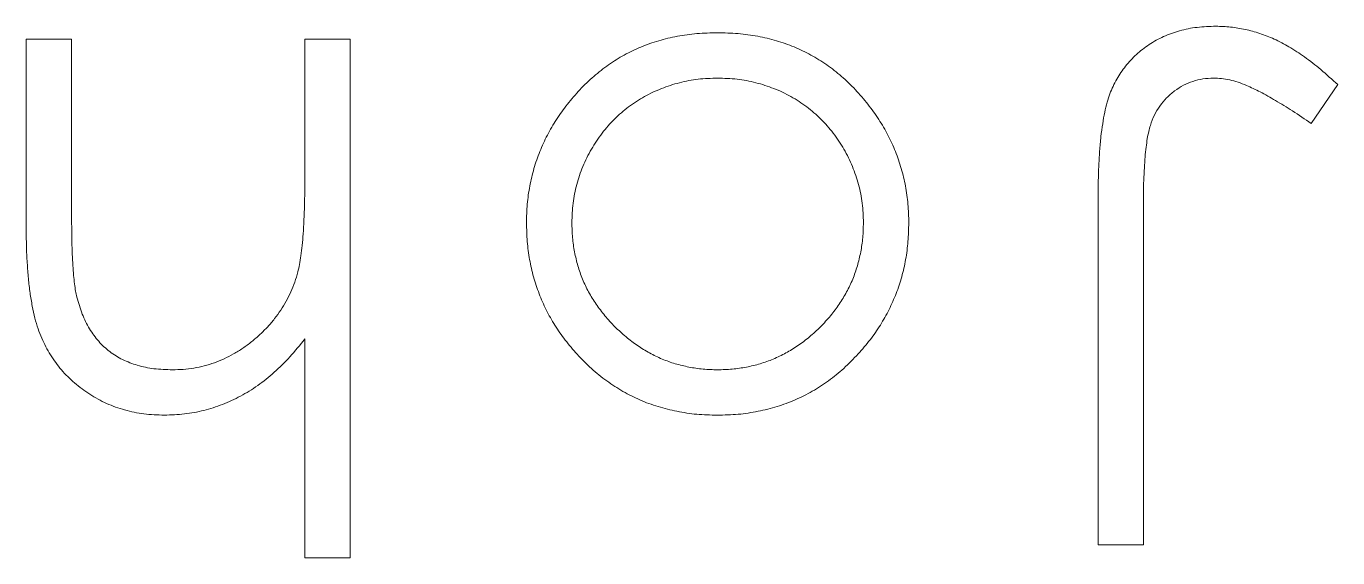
# Model space of a CAD drawing. Header units: millimetres. Extents: x 0 to 276, y 0 to 293.
# Drawn here: x 119.55 to 128.63, y 182.4 to 186.07 of the extents above; entities that cross this region are included whole.
import ezdxf

# ---------------------------------------------------------------- set-up
doc = ezdxf.new("R2010")
doc.units = ezdxf.units.MM

msp = doc.modelspace()

# ---------------------------------------------------------------- linework, layer by layer
at = {"color": 18, "linetype": 'Continuous', "lineweight": 15, "true_color": 0x000000}
for p, q in [((119.5496, 185.9849), (119.8637, 185.9849)), ((119.5496, 184.6787), (119.5496, 185.9849)), ((119.5496, 185.9849), (119.8637, 185.9849)), ((119.5496, 184.6787), (119.5496, 185.9849)), ((119.5496, 185.9849), (119.8637, 185.9849)), ((119.5496, 184.6787), (119.5496, 185.9849)), ((119.5496, 185.9849), (119.8637, 185.9849)), ((119.5496, 184.6787), (119.5496, 185.9849)), ((119.8637, 185.9849), (119.8637, 184.7818)), ((119.8637, 185.9849), (119.8637, 184.7818)), ((119.8637, 185.9849), (119.8637, 184.7818)), ((119.8637, 185.9849), (119.8637, 184.7818)), ((121.4791, 185.0601), (121.4791, 185.9849)), ((121.4791, 185.9849), (121.7932, 185.9849)), ((121.4791, 185.0601), (121.4791, 185.9849)), ((121.4791, 185.9849), (121.7932, 185.9849)), ((121.4791, 185.0601), (121.4791, 185.9849)), ((121.4791, 185.9849), (121.7932, 185.9849)), ((121.4791, 185.0601), (121.4791, 185.9849)), ((121.4791, 185.9849), (121.7932, 185.9849)), ((121.7932, 185.9849), (121.7932, 182.3952)), ((121.7932, 185.9849), (121.7932, 182.3952)), ((121.7932, 185.9849), (121.7932, 182.3952)), ((121.7932, 185.9849), (121.7932, 182.3952)), ((128.6317, 185.6708), (128.4466, 185.4016)), ((128.6317, 185.6708), (128.4466, 185.4016)), ((128.6317, 185.6708), (128.4466, 185.4016)), ((128.6317, 185.6708), (128.4466, 185.4016)), ((126.9714, 182.4849), (126.9714, 184.8484)), ((126.9714, 182.4849), (126.9714, 184.8484)), ((126.9714, 182.4849), (126.9714, 184.8484)), ((126.9714, 182.4849), (126.9714, 184.8484)), ((127.2855, 184.8134), (127.2855, 182.4849)), ((127.2855, 184.8134), (127.2855, 182.4849)), ((127.2855, 184.8134), (127.2855, 182.4849)), ((127.2855, 184.8134), (127.2855, 182.4849)), ((121.4791, 182.3952), (121.4791, 183.9103)), ((121.4791, 182.3952), (121.4791, 183.9103)), ((121.4791, 182.3952), (121.4791, 183.9103)), ((121.4791, 182.3952), (121.4791, 183.9103)), ((127.2855, 182.4849), (126.9714, 182.4849)), ((127.2855, 182.4849), (126.9714, 182.4849)), ((127.2855, 182.4849), (126.9714, 182.4849)), ((127.2855, 182.4849), (126.9714, 182.4849)), ((121.7932, 182.3952), (121.4791, 182.3952)), ((121.7932, 182.3952), (121.4791, 182.3952)), ((121.7932, 182.3952), (121.4791, 182.3952)), ((121.7932, 182.3952), (121.4791, 182.3952))]:
    msp.add_line(p, q, dxfattribs=at)
for points, knots in [([(123.0137, 184.7131), (123.0147, 184.7564), (123.0166, 184.842), (123.035, 184.968), (123.0635, 185.0902), (123.1043, 185.208), (123.1567, 185.3219), (123.2206, 185.4313), (123.2965, 185.5365), (123.3825, 185.6365), (123.4775, 185.7286), (123.5806, 185.809), (123.6898, 185.8778), (123.8064, 185.9332), (123.9295, 185.9769), (124.0592, 186.0076), (124.1955, 186.0262), (124.2885, 186.0286), (124.336, 186.0298)], [0, 0, 0, 0, 0.062416, 0.123337, 0.183265, 0.243172, 0.302898, 0.363774, 0.425605, 0.489659, 0.553785, 0.616222, 0.677854, 0.739517, 0.802097, 0.865866, 0.931508, 1, 1, 1, 1]), ([(123.0137, 184.7131), (123.0147, 184.7564), (123.0166, 184.842), (123.035, 184.968), (123.0635, 185.0902), (123.1043, 185.208), (123.1567, 185.3219), (123.2206, 185.4313), (123.2965, 185.5365), (123.3825, 185.6365), (123.4775, 185.7286), (123.5806, 185.809), (123.6898, 185.8778), (123.8064, 185.9332), (123.9295, 185.9769), (124.0592, 186.0076), (124.1955, 186.0262), (124.2885, 186.0286), (124.336, 186.0298)], [0, 0, 0, 0, 0.062416, 0.123337, 0.183265, 0.243172, 0.302898, 0.363774, 0.425605, 0.489659, 0.553785, 0.616222, 0.677854, 0.739517, 0.802097, 0.865866, 0.931508, 1, 1, 1, 1]), ([(123.0137, 184.7131), (123.0147, 184.7564), (123.0166, 184.842), (123.035, 184.968), (123.0635, 185.0902), (123.1043, 185.208), (123.1567, 185.3219), (123.2206, 185.4313), (123.2965, 185.5365), (123.3825, 185.6365), (123.4775, 185.7286), (123.5806, 185.809), (123.6898, 185.8778), (123.8064, 185.9332), (123.9295, 185.9769), (124.0592, 186.0076), (124.1955, 186.0262), (124.2885, 186.0286), (124.336, 186.0298)], [0, 0, 0, 0, 0.062416, 0.123337, 0.183265, 0.243172, 0.302898, 0.363774, 0.425605, 0.489659, 0.553785, 0.616222, 0.677854, 0.739517, 0.802097, 0.865866, 0.931508, 1, 1, 1, 1]), ([(123.0137, 184.7131), (123.0147, 184.7564), (123.0166, 184.842), (123.035, 184.968), (123.0635, 185.0902), (123.1043, 185.208), (123.1567, 185.3219), (123.2206, 185.4313), (123.2965, 185.5365), (123.3825, 185.6365), (123.4775, 185.7286), (123.5806, 185.809), (123.6898, 185.8778), (123.8064, 185.9332), (123.9295, 185.9769), (124.0592, 186.0076), (124.1955, 186.0262), (124.2885, 186.0286), (124.336, 186.0298)], [0, 0, 0, 0, 0.062416, 0.123337, 0.183265, 0.243172, 0.302898, 0.363774, 0.425605, 0.489659, 0.553785, 0.616222, 0.677854, 0.739517, 0.802097, 0.865866, 0.931508, 1, 1, 1, 1]), ([(124.336, 186.0298), (124.3838, 186.0286), (124.4772, 186.0262), (124.614, 186.0077), (124.744, 185.977), (124.8672, 185.9331), (124.9843, 185.8778), (125.0941, 185.8092), (125.1973, 185.7286), (125.2924, 185.6365), (125.3784, 185.5365), (125.4543, 185.4313), (125.5182, 185.3219), (125.5705, 185.208), (125.6113, 185.0902), (125.6399, 184.968), (125.6582, 184.842), (125.6602, 184.7564), (125.6611, 184.7131)], [0, 0, 0, 0, 0.068742, 0.134635, 0.198324, 0.260825, 0.322714, 0.384555, 0.446913, 0.510958, 0.574931, 0.636685, 0.697483, 0.757134, 0.816966, 0.876818, 0.937663, 1, 1, 1, 1]), ([(124.336, 186.0298), (124.3838, 186.0286), (124.4772, 186.0262), (124.614, 186.0077), (124.744, 185.977), (124.8672, 185.9331), (124.9843, 185.8778), (125.0941, 185.8092), (125.1973, 185.7286), (125.2924, 185.6365), (125.3784, 185.5365), (125.4543, 185.4313), (125.5182, 185.3219), (125.5705, 185.208), (125.6113, 185.0902), (125.6399, 184.968), (125.6582, 184.842), (125.6602, 184.7564), (125.6611, 184.7131)], [0, 0, 0, 0, 0.068742, 0.134635, 0.198324, 0.260825, 0.322714, 0.384555, 0.446913, 0.510958, 0.574931, 0.636685, 0.697483, 0.757134, 0.816966, 0.876818, 0.937663, 1, 1, 1, 1]), ([(124.336, 186.0298), (124.3838, 186.0286), (124.4772, 186.0262), (124.614, 186.0077), (124.744, 185.977), (124.8672, 185.9331), (124.9843, 185.8778), (125.0941, 185.8092), (125.1973, 185.7286), (125.2924, 185.6365), (125.3784, 185.5365), (125.4543, 185.4313), (125.5182, 185.3219), (125.5705, 185.208), (125.6113, 185.0902), (125.6399, 184.968), (125.6582, 184.842), (125.6602, 184.7564), (125.6611, 184.7131)], [0, 0, 0, 0, 0.068742, 0.134635, 0.198324, 0.260825, 0.322714, 0.384555, 0.446913, 0.510958, 0.574931, 0.636685, 0.697483, 0.757134, 0.816966, 0.876818, 0.937663, 1, 1, 1, 1]), ([(124.336, 186.0298), (124.3838, 186.0286), (124.4772, 186.0262), (124.614, 186.0077), (124.744, 185.977), (124.8672, 185.9331), (124.9843, 185.8778), (125.0941, 185.8092), (125.1973, 185.7286), (125.2924, 185.6365), (125.3784, 185.5365), (125.4543, 185.4313), (125.5182, 185.3219), (125.5705, 185.208), (125.6113, 185.0902), (125.6399, 184.968), (125.6582, 184.842), (125.6602, 184.7564), (125.6611, 184.7131)], [0, 0, 0, 0, 0.068742, 0.134635, 0.198324, 0.260825, 0.322714, 0.384555, 0.446913, 0.510958, 0.574931, 0.636685, 0.697483, 0.757134, 0.816966, 0.876818, 0.937663, 1, 1, 1, 1]), ([(126.9714, 184.8484), (126.9717, 184.8921), (126.9723, 184.976), (126.9756, 185.0969), (126.9818, 185.2073), (126.9907, 185.3074), (127.0026, 185.3969), (127.0163, 185.4766), (127.0328, 185.5458), (127.0576, 185.6234), (127.0984, 185.7085), (127.1598, 185.8005), (127.236, 185.8809), (127.3243, 185.9508), (127.4255, 186.0064), (127.5374, 186.0464), (127.6593, 186.0708), (127.7439, 186.0733), (127.7875, 186.0747)], [0, 0, 0, 0, 0.0773607, 0.148542, 0.2140077, 0.2729945, 0.3264092, 0.3738804, 0.4160199, 0.4521255, 0.5180017, 0.5823669, 0.6470438, 0.7133304, 0.780912, 0.850395, 0.922923, 1, 1, 1, 1]), ([(126.9714, 184.8484), (126.9717, 184.8921), (126.9723, 184.976), (126.9756, 185.0969), (126.9818, 185.2073), (126.9907, 185.3074), (127.0026, 185.3969), (127.0163, 185.4766), (127.0328, 185.5458), (127.0576, 185.6234), (127.0984, 185.7085), (127.1598, 185.8005), (127.236, 185.8809), (127.3243, 185.9508), (127.4255, 186.0064), (127.5374, 186.0464), (127.6593, 186.0708), (127.7439, 186.0733), (127.7875, 186.0747)], [0, 0, 0, 0, 0.0773607, 0.148542, 0.2140077, 0.2729945, 0.3264092, 0.3738804, 0.4160199, 0.4521255, 0.5180017, 0.5823669, 0.6470438, 0.7133304, 0.780912, 0.850395, 0.922923, 1, 1, 1, 1]), ([(126.9714, 184.8484), (126.9717, 184.8921), (126.9723, 184.976), (126.9756, 185.0969), (126.9818, 185.2073), (126.9907, 185.3074), (127.0026, 185.3969), (127.0163, 185.4766), (127.0328, 185.5458), (127.0576, 185.6234), (127.0984, 185.7085), (127.1598, 185.8005), (127.236, 185.8809), (127.3243, 185.9508), (127.4255, 186.0064), (127.5374, 186.0464), (127.6593, 186.0708), (127.7439, 186.0733), (127.7875, 186.0747)], [0, 0, 0, 0, 0.0773607, 0.148542, 0.2140077, 0.2729945, 0.3264092, 0.3738804, 0.4160199, 0.4521255, 0.5180017, 0.5823669, 0.6470438, 0.7133304, 0.780912, 0.850395, 0.922923, 1, 1, 1, 1]), ([(126.9714, 184.8484), (126.9717, 184.8921), (126.9723, 184.976), (126.9756, 185.0969), (126.9818, 185.2073), (126.9907, 185.3074), (127.0026, 185.3969), (127.0163, 185.4766), (127.0328, 185.5458), (127.0576, 185.6234), (127.0984, 185.7085), (127.1598, 185.8005), (127.236, 185.8809), (127.3243, 185.9508), (127.4255, 186.0064), (127.5374, 186.0464), (127.6593, 186.0708), (127.7439, 186.0733), (127.7875, 186.0747)], [0, 0, 0, 0, 0.0773607, 0.148542, 0.2140077, 0.2729945, 0.3264092, 0.3738804, 0.4160199, 0.4521255, 0.5180017, 0.5823669, 0.6470438, 0.7133304, 0.780912, 0.850395, 0.922923, 1, 1, 1, 1]), ([(127.7875, 186.0747), (127.8215, 186.0736), (127.8898, 186.0714), (127.9915, 186.0537), (128.0929, 186.0264), (128.1945, 185.9864), (128.2984, 185.932), (128.406, 185.8608), (128.5186, 185.773), (128.5928, 185.7059), (128.6317, 185.6708)], [0, 0, 0, 0, 0.1060709, 0.2134217, 0.3216855, 0.4338579, 0.5540813, 0.687587, 0.8364659, 1, 1, 1, 1]), ([(127.7875, 186.0747), (127.8215, 186.0736), (127.8898, 186.0714), (127.9915, 186.0537), (128.0929, 186.0264), (128.1945, 185.9864), (128.2984, 185.932), (128.406, 185.8608), (128.5186, 185.773), (128.5928, 185.7059), (128.6317, 185.6708)], [0, 0, 0, 0, 0.1060709, 0.2134217, 0.3216855, 0.4338579, 0.5540813, 0.687587, 0.8364659, 1, 1, 1, 1]), ([(127.7875, 186.0747), (127.8215, 186.0736), (127.8898, 186.0714), (127.9915, 186.0537), (128.0929, 186.0264), (128.1945, 185.9864), (128.2984, 185.932), (128.406, 185.8608), (128.5186, 185.773), (128.5928, 185.7059), (128.6317, 185.6708)], [0, 0, 0, 0, 0.1060709, 0.2134217, 0.3216855, 0.4338579, 0.5540813, 0.687587, 0.8364659, 1, 1, 1, 1]), ([(127.7875, 186.0747), (127.8215, 186.0736), (127.8898, 186.0714), (127.9915, 186.0537), (128.0929, 186.0264), (128.1945, 185.9864), (128.2984, 185.932), (128.406, 185.8608), (128.5186, 185.773), (128.5928, 185.7059), (128.6317, 185.6708)], [0, 0, 0, 0, 0.1060709, 0.2134217, 0.3216855, 0.4338579, 0.5540813, 0.687587, 0.8364659, 1, 1, 1, 1]), ([(124.3374, 185.7157), (124.2922, 185.7144), (124.2029, 185.7118), (124.0725, 185.6861), (123.9475, 185.646), (123.8293, 185.5901), (123.7198, 185.519), (123.6204, 185.4346), (123.5347, 185.3352), (123.4613, 185.2246), (123.4018, 185.1053), (123.3586, 184.9796), (123.3326, 184.8488), (123.3294, 184.7599), (123.3278, 184.7152)], [0, 0, 0, 0, 0.085606, 0.168983, 0.250908, 0.333708, 0.416005, 0.49766, 0.579893, 0.663902, 0.748466, 0.831791, 0.915252, 1, 1, 1, 1]), ([(124.3374, 185.7157), (124.2922, 185.7144), (124.2029, 185.7118), (124.0725, 185.6861), (123.9475, 185.646), (123.8293, 185.5901), (123.7198, 185.519), (123.6204, 185.4346), (123.5347, 185.3352), (123.4613, 185.2246), (123.4018, 185.1053), (123.3586, 184.9796), (123.3326, 184.8488), (123.3294, 184.7599), (123.3278, 184.7152)], [0, 0, 0, 0, 0.085606, 0.168983, 0.250908, 0.333708, 0.416005, 0.49766, 0.579893, 0.663902, 0.748466, 0.831791, 0.915252, 1, 1, 1, 1]), ([(124.3374, 185.7157), (124.2922, 185.7144), (124.2029, 185.7118), (124.0725, 185.6861), (123.9475, 185.646), (123.8293, 185.5901), (123.7198, 185.519), (123.6204, 185.4346), (123.5347, 185.3352), (123.4613, 185.2246), (123.4018, 185.1053), (123.3586, 184.9796), (123.3326, 184.8488), (123.3294, 184.7599), (123.3278, 184.7152)], [0, 0, 0, 0, 0.085606, 0.168983, 0.250908, 0.333708, 0.416005, 0.49766, 0.579893, 0.663902, 0.748466, 0.831791, 0.915252, 1, 1, 1, 1]), ([(124.3374, 185.7157), (124.2922, 185.7144), (124.2029, 185.7118), (124.0725, 185.6861), (123.9475, 185.646), (123.8293, 185.5901), (123.7198, 185.519), (123.6204, 185.4346), (123.5347, 185.3352), (123.4613, 185.2246), (123.4018, 185.1053), (123.3586, 184.9796), (123.3326, 184.8488), (123.3294, 184.7599), (123.3278, 184.7152)], [0, 0, 0, 0, 0.085606, 0.168983, 0.250908, 0.333708, 0.416005, 0.49766, 0.579893, 0.663902, 0.748466, 0.831791, 0.915252, 1, 1, 1, 1]), ([(125.347, 184.7152), (125.3454, 184.7599), (125.3422, 184.8488), (125.3163, 184.9796), (125.2729, 185.1052), (125.2143, 185.2248), (125.1409, 185.3355), (125.0544, 185.4341), (124.9558, 185.5193), (124.8462, 185.59), (124.7278, 185.6462), (124.6026, 185.6859), (124.4719, 185.7118), (124.3827, 185.7144), (124.3374, 185.7157)], [0, 0, 0, 0, 0.084733, 0.168179, 0.251488, 0.335841, 0.419834, 0.502345, 0.583649, 0.665931, 0.748717, 0.831047, 0.91441, 1, 1, 1, 1]), ([(125.347, 184.7152), (125.3454, 184.7599), (125.3422, 184.8488), (125.3163, 184.9796), (125.2729, 185.1052), (125.2143, 185.2248), (125.1409, 185.3355), (125.0544, 185.4341), (124.9558, 185.5193), (124.8462, 185.59), (124.7278, 185.6462), (124.6026, 185.6859), (124.4719, 185.7118), (124.3827, 185.7144), (124.3374, 185.7157)], [0, 0, 0, 0, 0.084733, 0.168179, 0.251488, 0.335841, 0.419834, 0.502345, 0.583649, 0.665931, 0.748717, 0.831047, 0.91441, 1, 1, 1, 1]), ([(125.347, 184.7152), (125.3454, 184.7599), (125.3422, 184.8488), (125.3163, 184.9796), (125.2729, 185.1052), (125.2143, 185.2248), (125.1409, 185.3355), (125.0544, 185.4341), (124.9558, 185.5193), (124.8462, 185.59), (124.7278, 185.6462), (124.6026, 185.6859), (124.4719, 185.7118), (124.3827, 185.7144), (124.3374, 185.7157)], [0, 0, 0, 0, 0.084733, 0.168179, 0.251488, 0.335841, 0.419834, 0.502345, 0.583649, 0.665931, 0.748717, 0.831047, 0.91441, 1, 1, 1, 1]), ([(125.347, 184.7152), (125.3454, 184.7599), (125.3422, 184.8488), (125.3163, 184.9796), (125.2729, 185.1052), (125.2143, 185.2248), (125.1409, 185.3355), (125.0544, 185.4341), (124.9558, 185.5193), (124.8462, 185.59), (124.7278, 185.6462), (124.6026, 185.6859), (124.4719, 185.7118), (124.3827, 185.7144), (124.3374, 185.7157)], [0, 0, 0, 0, 0.084733, 0.168179, 0.251488, 0.335841, 0.419834, 0.502345, 0.583649, 0.665931, 0.748717, 0.831047, 0.91441, 1, 1, 1, 1]), ([(127.77, 185.7157), (127.7458, 185.7147), (127.698, 185.7127), (127.6285, 185.6948), (127.5621, 185.6676), (127.501, 185.6277), (127.4447, 185.5802), (127.3983, 185.5229), (127.3596, 185.4593), (127.3363, 185.3991), (127.3214, 185.3443), (127.312, 185.2938), (127.3038, 185.2349), (127.2966, 185.1673), (127.2924, 185.091), (127.2876, 185.0062), (127.2859, 184.9127), (127.2857, 184.8475), (127.2855, 184.8134)], [0, 0, 0, 0, 0.062326, 0.123196, 0.184036, 0.246964, 0.310699, 0.373268, 0.436588, 0.502125, 0.539005, 0.583255, 0.634447, 0.692676, 0.75857, 0.831659, 0.911917, 1, 1, 1, 1]), ([(127.77, 185.7157), (127.7458, 185.7147), (127.698, 185.7127), (127.6285, 185.6948), (127.5621, 185.6676), (127.501, 185.6277), (127.4447, 185.5802), (127.3983, 185.5229), (127.3596, 185.4593), (127.3363, 185.3991), (127.3214, 185.3443), (127.312, 185.2938), (127.3038, 185.2349), (127.2966, 185.1673), (127.2924, 185.091), (127.2876, 185.0062), (127.2859, 184.9127), (127.2857, 184.8475), (127.2855, 184.8134)], [0, 0, 0, 0, 0.062326, 0.123196, 0.184036, 0.246964, 0.310699, 0.373268, 0.436588, 0.502125, 0.539005, 0.583255, 0.634447, 0.692676, 0.75857, 0.831659, 0.911917, 1, 1, 1, 1]), ([(127.77, 185.7157), (127.7458, 185.7147), (127.698, 185.7127), (127.6285, 185.6948), (127.5621, 185.6676), (127.501, 185.6277), (127.4447, 185.5802), (127.3983, 185.5229), (127.3596, 185.4593), (127.3363, 185.3991), (127.3214, 185.3443), (127.312, 185.2938), (127.3038, 185.2349), (127.2966, 185.1673), (127.2924, 185.091), (127.2876, 185.0062), (127.2859, 184.9127), (127.2857, 184.8475), (127.2855, 184.8134)], [0, 0, 0, 0, 0.062326, 0.123196, 0.184036, 0.246964, 0.310699, 0.373268, 0.436588, 0.502125, 0.539005, 0.583255, 0.634447, 0.692676, 0.75857, 0.831659, 0.911917, 1, 1, 1, 1]), ([(127.77, 185.7157), (127.7458, 185.7147), (127.698, 185.7127), (127.6285, 185.6948), (127.5621, 185.6676), (127.501, 185.6277), (127.4447, 185.5802), (127.3983, 185.5229), (127.3596, 185.4593), (127.3363, 185.3991), (127.3214, 185.3443), (127.312, 185.2938), (127.3038, 185.2349), (127.2966, 185.1673), (127.2924, 185.091), (127.2876, 185.0062), (127.2859, 184.9127), (127.2857, 184.8475), (127.2855, 184.8134)], [0, 0, 0, 0, 0.062326, 0.123196, 0.184036, 0.246964, 0.310699, 0.373268, 0.436588, 0.502125, 0.539005, 0.583255, 0.634447, 0.692676, 0.75857, 0.831659, 0.911917, 1, 1, 1, 1]), ([(127.9992, 185.6652), (127.98, 185.6728), (127.9421, 185.6876), (127.8843, 185.7041), (127.8268, 185.7132), (127.7887, 185.7149), (127.77, 185.7157)], [0, 0, 0, 0, 0.262952, 0.515707, 0.762109, 1, 1, 1, 1]), ([(127.9992, 185.6652), (127.98, 185.6728), (127.9421, 185.6876), (127.8843, 185.7041), (127.8268, 185.7132), (127.7887, 185.7149), (127.77, 185.7157)], [0, 0, 0, 0, 0.262952, 0.515707, 0.762109, 1, 1, 1, 1]), ([(127.9992, 185.6652), (127.98, 185.6728), (127.9421, 185.6876), (127.8843, 185.7041), (127.8268, 185.7132), (127.7887, 185.7149), (127.77, 185.7157)], [0, 0, 0, 0, 0.262952, 0.515707, 0.762109, 1, 1, 1, 1]), ([(127.9992, 185.6652), (127.98, 185.6728), (127.9421, 185.6876), (127.8843, 185.7041), (127.8268, 185.7132), (127.7887, 185.7149), (127.77, 185.7157)], [0, 0, 0, 0, 0.262952, 0.515707, 0.762109, 1, 1, 1, 1]), ([(128.4466, 185.4016), (128.4039, 185.431), (128.3232, 185.4866), (128.2047, 185.5582), (128.0997, 185.6195), (128.031, 185.6507), (127.9992, 185.6652)], [0, 0, 0, 0, 0.299184, 0.564899, 0.798548, 1, 1, 1, 1]), ([(128.4466, 185.4016), (128.4039, 185.431), (128.3232, 185.4866), (128.2047, 185.5582), (128.0997, 185.6195), (128.031, 185.6507), (127.9992, 185.6652)], [0, 0, 0, 0, 0.299184, 0.564899, 0.798548, 1, 1, 1, 1]), ([(128.4466, 185.4016), (128.4039, 185.431), (128.3232, 185.4866), (128.2047, 185.5582), (128.0997, 185.6195), (128.031, 185.6507), (127.9992, 185.6652)], [0, 0, 0, 0, 0.299184, 0.564899, 0.798548, 1, 1, 1, 1]), ([(128.4466, 185.4016), (128.4039, 185.431), (128.3232, 185.4866), (128.2047, 185.5582), (128.0997, 185.6195), (128.031, 185.6507), (127.9992, 185.6652)], [0, 0, 0, 0, 0.299184, 0.564899, 0.798548, 1, 1, 1, 1]), ([(121.4307, 184.3737), (121.4347, 184.3908), (121.4432, 184.4279), (121.4526, 184.489), (121.4609, 184.5601), (121.4679, 184.641), (121.4723, 184.732), (121.4769, 184.8325), (121.4787, 184.9431), (121.4789, 185.0199), (121.4791, 185.0601)], [0, 0, 0, 0, 0.075999, 0.165611, 0.269045, 0.387448, 0.518827, 0.665394, 0.825083, 1, 1, 1, 1]), ([(121.4307, 184.3737), (121.4347, 184.3908), (121.4432, 184.4279), (121.4526, 184.489), (121.4609, 184.5601), (121.4679, 184.641), (121.4723, 184.732), (121.4769, 184.8325), (121.4787, 184.9431), (121.4789, 185.0199), (121.4791, 185.0601)], [0, 0, 0, 0, 0.075999, 0.165611, 0.269045, 0.387448, 0.518827, 0.665394, 0.825083, 1, 1, 1, 1]), ([(121.4307, 184.3737), (121.4347, 184.3908), (121.4432, 184.4279), (121.4526, 184.489), (121.4609, 184.5601), (121.4679, 184.641), (121.4723, 184.732), (121.4769, 184.8325), (121.4787, 184.9431), (121.4789, 185.0199), (121.4791, 185.0601)], [0, 0, 0, 0, 0.075999, 0.165611, 0.269045, 0.387448, 0.518827, 0.665394, 0.825083, 1, 1, 1, 1]), ([(121.4307, 184.3737), (121.4347, 184.3908), (121.4432, 184.4279), (121.4526, 184.489), (121.4609, 184.5601), (121.4679, 184.641), (121.4723, 184.732), (121.4769, 184.8325), (121.4787, 184.9431), (121.4789, 185.0199), (121.4791, 185.0601)], [0, 0, 0, 0, 0.075999, 0.165611, 0.269045, 0.387448, 0.518827, 0.665394, 0.825083, 1, 1, 1, 1]), ([(119.8637, 184.7818), (119.8639, 184.747), (119.8643, 184.6804), (119.8655, 184.585), (119.8682, 184.4985), (119.8725, 184.4212), (119.8771, 184.3528), (119.8833, 184.2937), (119.8907, 184.2436), (119.8972, 184.2134), (119.9002, 184.1999)], [0, 0, 0, 0, 0.178867, 0.342141, 0.489871, 0.623312, 0.740056, 0.841468, 0.928901, 1, 1, 1, 1]), ([(119.8637, 184.7818), (119.8639, 184.747), (119.8643, 184.6804), (119.8655, 184.585), (119.8682, 184.4985), (119.8725, 184.4212), (119.8771, 184.3528), (119.8833, 184.2937), (119.8907, 184.2436), (119.8972, 184.2134), (119.9002, 184.1999)], [0, 0, 0, 0, 0.178867, 0.342141, 0.489871, 0.623312, 0.740056, 0.841468, 0.928901, 1, 1, 1, 1]), ([(119.8637, 184.7818), (119.8639, 184.747), (119.8643, 184.6804), (119.8655, 184.585), (119.8682, 184.4985), (119.8725, 184.4212), (119.8771, 184.3528), (119.8833, 184.2937), (119.8907, 184.2436), (119.8972, 184.2134), (119.9002, 184.1999)], [0, 0, 0, 0, 0.178867, 0.342141, 0.489871, 0.623312, 0.740056, 0.841468, 0.928901, 1, 1, 1, 1]), ([(119.8637, 184.7818), (119.8639, 184.747), (119.8643, 184.6804), (119.8655, 184.585), (119.8682, 184.4985), (119.8725, 184.4212), (119.8771, 184.3528), (119.8833, 184.2937), (119.8907, 184.2436), (119.8972, 184.2134), (119.9002, 184.1999)], [0, 0, 0, 0, 0.178867, 0.342141, 0.489871, 0.623312, 0.740056, 0.841468, 0.928901, 1, 1, 1, 1]), ([(120.5059, 183.3824), (120.4586, 183.3841), (120.366, 183.3875), (120.2311, 183.4145), (120.1051, 183.4607), (119.9885, 183.5239), (119.8836, 183.6025), (119.7908, 183.6934), (119.7149, 183.7986), (119.6633, 183.8959), (119.6298, 183.9824), (119.6085, 184.0567), (119.5905, 184.1394), (119.5748, 184.2306), (119.5643, 184.3306), (119.5559, 184.4391), (119.55, 184.556), (119.5497, 184.6369), (119.5496, 184.6787)], [0, 0, 0, 0, 0.077229, 0.151155, 0.223454, 0.295497, 0.36692, 0.436794, 0.506696, 0.577864, 0.615912, 0.658048, 0.703776, 0.75408, 0.808979, 0.867913, 0.931702, 1, 1, 1, 1]), ([(120.5059, 183.3824), (120.4586, 183.3841), (120.366, 183.3875), (120.2311, 183.4145), (120.1051, 183.4607), (119.9885, 183.5239), (119.8836, 183.6025), (119.7908, 183.6934), (119.7149, 183.7986), (119.6633, 183.8959), (119.6298, 183.9824), (119.6085, 184.0567), (119.5905, 184.1394), (119.5748, 184.2306), (119.5643, 184.3306), (119.5559, 184.4391), (119.55, 184.556), (119.5497, 184.6369), (119.5496, 184.6787)], [0, 0, 0, 0, 0.077229, 0.151155, 0.223454, 0.295497, 0.36692, 0.436794, 0.506696, 0.577864, 0.615912, 0.658048, 0.703776, 0.75408, 0.808979, 0.867913, 0.931702, 1, 1, 1, 1]), ([(120.5059, 183.3824), (120.4586, 183.3841), (120.366, 183.3875), (120.2311, 183.4145), (120.1051, 183.4607), (119.9885, 183.5239), (119.8836, 183.6025), (119.7908, 183.6934), (119.7149, 183.7986), (119.6633, 183.8959), (119.6298, 183.9824), (119.6085, 184.0567), (119.5905, 184.1394), (119.5748, 184.2306), (119.5643, 184.3306), (119.5559, 184.4391), (119.55, 184.556), (119.5497, 184.6369), (119.5496, 184.6787)], [0, 0, 0, 0, 0.077229, 0.151155, 0.223454, 0.295497, 0.36692, 0.436794, 0.506696, 0.577864, 0.615912, 0.658048, 0.703776, 0.75408, 0.808979, 0.867913, 0.931702, 1, 1, 1, 1]), ([(120.5059, 183.3824), (120.4586, 183.3841), (120.366, 183.3875), (120.2311, 183.4145), (120.1051, 183.4607), (119.9885, 183.5239), (119.8836, 183.6025), (119.7908, 183.6934), (119.7149, 183.7986), (119.6633, 183.8959), (119.6298, 183.9824), (119.6085, 184.0567), (119.5905, 184.1394), (119.5748, 184.2306), (119.5643, 184.3306), (119.5559, 184.4391), (119.55, 184.556), (119.5497, 184.6369), (119.5496, 184.6787)], [0, 0, 0, 0, 0.077229, 0.151155, 0.223454, 0.295497, 0.36692, 0.436794, 0.506696, 0.577864, 0.615912, 0.658048, 0.703776, 0.75408, 0.808979, 0.867913, 0.931702, 1, 1, 1, 1]), ([(123.3643, 183.8037), (123.3363, 183.836), (123.2809, 183.8998), (123.2098, 184.0032), (123.1486, 184.1104), (123.0995, 184.2226), (123.0608, 184.339), (123.0334, 184.4599), (123.017, 184.585), (123.0148, 184.67), (123.0137, 184.7131)], [0, 0, 0, 0, 0.128157, 0.253834, 0.376506, 0.498534, 0.621368, 0.744565, 0.870634, 1, 1, 1, 1]), ([(123.3643, 183.8037), (123.3363, 183.836), (123.2809, 183.8998), (123.2098, 184.0032), (123.1486, 184.1104), (123.0995, 184.2226), (123.0608, 184.339), (123.0334, 184.4599), (123.017, 184.585), (123.0148, 184.67), (123.0137, 184.7131)], [0, 0, 0, 0, 0.128157, 0.253834, 0.376506, 0.498534, 0.621368, 0.744565, 0.870634, 1, 1, 1, 1]), ([(123.3643, 183.8037), (123.3363, 183.836), (123.2809, 183.8998), (123.2098, 184.0032), (123.1486, 184.1104), (123.0995, 184.2226), (123.0608, 184.339), (123.0334, 184.4599), (123.017, 184.585), (123.0148, 184.67), (123.0137, 184.7131)], [0, 0, 0, 0, 0.128157, 0.253834, 0.376506, 0.498534, 0.621368, 0.744565, 0.870634, 1, 1, 1, 1]), ([(123.3643, 183.8037), (123.3363, 183.836), (123.2809, 183.8998), (123.2098, 184.0032), (123.1486, 184.1104), (123.0995, 184.2226), (123.0608, 184.339), (123.0334, 184.4599), (123.017, 184.585), (123.0148, 184.67), (123.0137, 184.7131)], [0, 0, 0, 0, 0.128157, 0.253834, 0.376506, 0.498534, 0.621368, 0.744565, 0.870634, 1, 1, 1, 1]), ([(123.3278, 184.7152), (123.3288, 184.6806), (123.3307, 184.6124), (123.3451, 184.5121), (123.3683, 184.4156), (123.4003, 184.3228), (123.4429, 184.2343), (123.4953, 184.1502), (123.5556, 184.0689), (123.6256, 183.9935), (123.7009, 183.9238), (123.7813, 183.8632), (123.8651, 183.8117), (123.9525, 183.769), (124.044, 183.7371), (124.1388, 183.7137), (124.237, 183.6994), (124.3037, 183.6974), (124.3374, 183.6965)], [0, 0, 0, 0, 0.065185, 0.128274, 0.19027, 0.251768, 0.312769, 0.374793, 0.43797, 0.503047, 0.568125, 0.63095, 0.692369, 0.752973, 0.813641, 0.874355, 0.936573, 1, 1, 1, 1]), ([(123.3278, 184.7152), (123.3288, 184.6806), (123.3307, 184.6124), (123.3451, 184.5121), (123.3683, 184.4156), (123.4003, 184.3228), (123.4429, 184.2343), (123.4953, 184.1502), (123.5556, 184.0689), (123.6256, 183.9935), (123.7009, 183.9238), (123.7813, 183.8632), (123.8651, 183.8117), (123.9525, 183.769), (124.044, 183.7371), (124.1388, 183.7137), (124.237, 183.6994), (124.3037, 183.6974), (124.3374, 183.6965)], [0, 0, 0, 0, 0.065185, 0.128274, 0.19027, 0.251768, 0.312769, 0.374793, 0.43797, 0.503047, 0.568125, 0.63095, 0.692369, 0.752973, 0.813641, 0.874355, 0.936573, 1, 1, 1, 1]), ([(123.3278, 184.7152), (123.3288, 184.6806), (123.3307, 184.6124), (123.3451, 184.5121), (123.3683, 184.4156), (123.4003, 184.3228), (123.4429, 184.2343), (123.4953, 184.1502), (123.5556, 184.0689), (123.6256, 183.9935), (123.7009, 183.9238), (123.7813, 183.8632), (123.8651, 183.8117), (123.9525, 183.769), (124.044, 183.7371), (124.1388, 183.7137), (124.237, 183.6994), (124.3037, 183.6974), (124.3374, 183.6965)], [0, 0, 0, 0, 0.065185, 0.128274, 0.19027, 0.251768, 0.312769, 0.374793, 0.43797, 0.503047, 0.568125, 0.63095, 0.692369, 0.752973, 0.813641, 0.874355, 0.936573, 1, 1, 1, 1]), ([(123.3278, 184.7152), (123.3288, 184.6806), (123.3307, 184.6124), (123.3451, 184.5121), (123.3683, 184.4156), (123.4003, 184.3228), (123.4429, 184.2343), (123.4953, 184.1502), (123.5556, 184.0689), (123.6256, 183.9935), (123.7009, 183.9238), (123.7813, 183.8632), (123.8651, 183.8117), (123.9525, 183.769), (124.044, 183.7371), (124.1388, 183.7137), (124.237, 183.6994), (124.3037, 183.6974), (124.3374, 183.6965)], [0, 0, 0, 0, 0.065185, 0.128274, 0.19027, 0.251768, 0.312769, 0.374793, 0.43797, 0.503047, 0.568125, 0.63095, 0.692369, 0.752973, 0.813641, 0.874355, 0.936573, 1, 1, 1, 1]), ([(124.3374, 183.6965), (124.3714, 183.6974), (124.4384, 183.6993), (124.537, 183.7138), (124.6319, 183.7368), (124.7234, 183.7694), (124.811, 183.8115), (124.8949, 183.8632), (124.9753, 183.9238), (125.0507, 183.9933), (125.1199, 184.0692), (125.1804, 184.15), (125.2318, 184.2345), (125.2746, 184.3228), (125.3066, 184.4157), (125.3297, 184.5121), (125.3442, 184.6124), (125.3461, 184.6806), (125.347, 184.7152)], [0, 0, 0, 0, 0.063846, 0.126044, 0.187165, 0.247399, 0.30838, 0.36978, 0.432584, 0.497641, 0.562401, 0.625557, 0.687332, 0.748313, 0.809791, 0.871768, 0.934836, 1, 1, 1, 1]), ([(124.3374, 183.6965), (124.3714, 183.6974), (124.4384, 183.6993), (124.537, 183.7138), (124.6319, 183.7368), (124.7234, 183.7694), (124.811, 183.8115), (124.8949, 183.8632), (124.9753, 183.9238), (125.0507, 183.9933), (125.1199, 184.0692), (125.1804, 184.15), (125.2318, 184.2345), (125.2746, 184.3228), (125.3066, 184.4157), (125.3297, 184.5121), (125.3442, 184.6124), (125.3461, 184.6806), (125.347, 184.7152)], [0, 0, 0, 0, 0.063846, 0.126044, 0.187165, 0.247399, 0.30838, 0.36978, 0.432584, 0.497641, 0.562401, 0.625557, 0.687332, 0.748313, 0.809791, 0.871768, 0.934836, 1, 1, 1, 1]), ([(124.3374, 183.6965), (124.3714, 183.6974), (124.4384, 183.6993), (124.537, 183.7138), (124.6319, 183.7368), (124.7234, 183.7694), (124.811, 183.8115), (124.8949, 183.8632), (124.9753, 183.9238), (125.0507, 183.9933), (125.1199, 184.0692), (125.1804, 184.15), (125.2318, 184.2345), (125.2746, 184.3228), (125.3066, 184.4157), (125.3297, 184.5121), (125.3442, 184.6124), (125.3461, 184.6806), (125.347, 184.7152)], [0, 0, 0, 0, 0.063846, 0.126044, 0.187165, 0.247399, 0.30838, 0.36978, 0.432584, 0.497641, 0.562401, 0.625557, 0.687332, 0.748313, 0.809791, 0.871768, 0.934836, 1, 1, 1, 1]), ([(124.3374, 183.6965), (124.3714, 183.6974), (124.4384, 183.6993), (124.537, 183.7138), (124.6319, 183.7368), (124.7234, 183.7694), (124.811, 183.8115), (124.8949, 183.8632), (124.9753, 183.9238), (125.0507, 183.9933), (125.1199, 184.0692), (125.1804, 184.15), (125.2318, 184.2345), (125.2746, 184.3228), (125.3066, 184.4157), (125.3297, 184.5121), (125.3442, 184.6124), (125.3461, 184.6806), (125.347, 184.7152)], [0, 0, 0, 0, 0.063846, 0.126044, 0.187165, 0.247399, 0.30838, 0.36978, 0.432584, 0.497641, 0.562401, 0.625557, 0.687332, 0.748313, 0.809791, 0.871768, 0.934836, 1, 1, 1, 1]), ([(125.6611, 184.7131), (125.66, 184.6703), (125.6578, 184.5855), (125.6415, 184.4606), (125.6141, 184.3399), (125.5754, 184.224), (125.5259, 184.1122), (125.4655, 184.0048), (125.3937, 183.9018), (125.3385, 183.8381), (125.3106, 183.8058)], [0, 0, 0, 0, 0.128919, 0.255238, 0.378679, 0.501088, 0.622714, 0.746241, 0.871589, 1, 1, 1, 1]), ([(125.6611, 184.7131), (125.66, 184.6703), (125.6578, 184.5855), (125.6415, 184.4606), (125.6141, 184.3399), (125.5754, 184.224), (125.5259, 184.1122), (125.4655, 184.0048), (125.3937, 183.9018), (125.3385, 183.8381), (125.3106, 183.8058)], [0, 0, 0, 0, 0.128919, 0.255238, 0.378679, 0.501088, 0.622714, 0.746241, 0.871589, 1, 1, 1, 1]), ([(125.6611, 184.7131), (125.66, 184.6703), (125.6578, 184.5855), (125.6415, 184.4606), (125.6141, 184.3399), (125.5754, 184.224), (125.5259, 184.1122), (125.4655, 184.0048), (125.3937, 183.9018), (125.3385, 183.8381), (125.3106, 183.8058)], [0, 0, 0, 0, 0.128919, 0.255238, 0.378679, 0.501088, 0.622714, 0.746241, 0.871589, 1, 1, 1, 1]), ([(125.6611, 184.7131), (125.66, 184.6703), (125.6578, 184.5855), (125.6415, 184.4606), (125.6141, 184.3399), (125.5754, 184.224), (125.5259, 184.1122), (125.4655, 184.0048), (125.3937, 183.9018), (125.3385, 183.8381), (125.3106, 183.8058)], [0, 0, 0, 0, 0.128919, 0.255238, 0.378679, 0.501088, 0.622714, 0.746241, 0.871589, 1, 1, 1, 1]), ([(120.5613, 183.6965), (120.5866, 183.6969), (120.6366, 183.6979), (120.7107, 183.7073), (120.7827, 183.7228), (120.8531, 183.7437), (120.9205, 183.7721), (120.9868, 183.8051), (121.0502, 183.8454), (121.1118, 183.8906), (121.1691, 183.9407), (121.2224, 183.9935), (121.2699, 184.0498), (121.313, 184.1086), (121.3502, 184.1707), (121.3826, 184.2356), (121.4102, 184.3033), (121.4239, 184.3502), (121.4307, 184.3737)], [0, 0, 0, 0, 0.06402, 0.126694, 0.189084, 0.250363, 0.312516, 0.374243, 0.43785, 0.502657, 0.567745, 0.630576, 0.692772, 0.754268, 0.815121, 0.876051, 0.937982, 1, 1, 1, 1]), ([(120.5613, 183.6965), (120.5866, 183.6969), (120.6366, 183.6979), (120.7107, 183.7073), (120.7827, 183.7228), (120.8531, 183.7437), (120.9205, 183.7721), (120.9868, 183.8051), (121.0502, 183.8454), (121.1118, 183.8906), (121.1691, 183.9407), (121.2224, 183.9935), (121.2699, 184.0498), (121.313, 184.1086), (121.3502, 184.1707), (121.3826, 184.2356), (121.4102, 184.3033), (121.4239, 184.3502), (121.4307, 184.3737)], [0, 0, 0, 0, 0.06402, 0.126694, 0.189084, 0.250363, 0.312516, 0.374243, 0.43785, 0.502657, 0.567745, 0.630576, 0.692772, 0.754268, 0.815121, 0.876051, 0.937982, 1, 1, 1, 1]), ([(120.5613, 183.6965), (120.5866, 183.6969), (120.6366, 183.6979), (120.7107, 183.7073), (120.7827, 183.7228), (120.8531, 183.7437), (120.9205, 183.7721), (120.9868, 183.8051), (121.0502, 183.8454), (121.1118, 183.8906), (121.1691, 183.9407), (121.2224, 183.9935), (121.2699, 184.0498), (121.313, 184.1086), (121.3502, 184.1707), (121.3826, 184.2356), (121.4102, 184.3033), (121.4239, 184.3502), (121.4307, 184.3737)], [0, 0, 0, 0, 0.06402, 0.126694, 0.189084, 0.250363, 0.312516, 0.374243, 0.43785, 0.502657, 0.567745, 0.630576, 0.692772, 0.754268, 0.815121, 0.876051, 0.937982, 1, 1, 1, 1]), ([(120.5613, 183.6965), (120.5866, 183.6969), (120.6366, 183.6979), (120.7107, 183.7073), (120.7827, 183.7228), (120.8531, 183.7437), (120.9205, 183.7721), (120.9868, 183.8051), (121.0502, 183.8454), (121.1118, 183.8906), (121.1691, 183.9407), (121.2224, 183.9935), (121.2699, 184.0498), (121.313, 184.1086), (121.3502, 184.1707), (121.3826, 184.2356), (121.4102, 184.3033), (121.4239, 184.3502), (121.4307, 184.3737)], [0, 0, 0, 0, 0.06402, 0.126694, 0.189084, 0.250363, 0.312516, 0.374243, 0.43785, 0.502657, 0.567745, 0.630576, 0.692772, 0.754268, 0.815121, 0.876051, 0.937982, 1, 1, 1, 1]), ([(119.9002, 184.1999), (119.9116, 184.1602), (119.9336, 184.0839), (119.9846, 183.9802), (120.0484, 183.8918), (120.1262, 183.8199), (120.2168, 183.7635), (120.3206, 183.7244), (120.4368, 183.7002), (120.5187, 183.6977), (120.5613, 183.6965)], [0, 0, 0, 0, 0.136257, 0.261954, 0.379638, 0.494379, 0.609866, 0.729887, 0.859213, 1, 1, 1, 1]), ([(119.9002, 184.1999), (119.9116, 184.1602), (119.9336, 184.0839), (119.9846, 183.9802), (120.0484, 183.8918), (120.1262, 183.8199), (120.2168, 183.7635), (120.3206, 183.7244), (120.4368, 183.7002), (120.5187, 183.6977), (120.5613, 183.6965)], [0, 0, 0, 0, 0.136257, 0.261954, 0.379638, 0.494379, 0.609866, 0.729887, 0.859213, 1, 1, 1, 1]), ([(119.9002, 184.1999), (119.9116, 184.1602), (119.9336, 184.0839), (119.9846, 183.9802), (120.0484, 183.8918), (120.1262, 183.8199), (120.2168, 183.7635), (120.3206, 183.7244), (120.4368, 183.7002), (120.5187, 183.6977), (120.5613, 183.6965)], [0, 0, 0, 0, 0.136257, 0.261954, 0.379638, 0.494379, 0.609866, 0.729887, 0.859213, 1, 1, 1, 1]), ([(119.9002, 184.1999), (119.9116, 184.1602), (119.9336, 184.0839), (119.9846, 183.9802), (120.0484, 183.8918), (120.1262, 183.8199), (120.2168, 183.7635), (120.3206, 183.7244), (120.4368, 183.7002), (120.5187, 183.6977), (120.5613, 183.6965)], [0, 0, 0, 0, 0.136257, 0.261954, 0.379638, 0.494379, 0.609866, 0.729887, 0.859213, 1, 1, 1, 1]), ([(121.4791, 183.9103), (121.4454, 183.8682), (121.3797, 183.7861), (121.2692, 183.679), (121.1558, 183.5862), (121.0354, 183.5124), (120.9103, 183.454), (120.7801, 183.4126), (120.6446, 183.3872), (120.5526, 183.384), (120.5059, 183.3824)], [0, 0, 0, 0, 0.140724, 0.273996, 0.400684, 0.522555, 0.641534, 0.759969, 0.878405, 1, 1, 1, 1]), ([(121.4791, 183.9103), (121.4454, 183.8682), (121.3797, 183.7861), (121.2692, 183.679), (121.1558, 183.5862), (121.0354, 183.5124), (120.9103, 183.454), (120.7801, 183.4126), (120.6446, 183.3872), (120.5526, 183.384), (120.5059, 183.3824)], [0, 0, 0, 0, 0.140724, 0.273996, 0.400684, 0.522555, 0.641534, 0.759969, 0.878405, 1, 1, 1, 1]), ([(121.4791, 183.9103), (121.4454, 183.8682), (121.3797, 183.7861), (121.2692, 183.679), (121.1558, 183.5862), (121.0354, 183.5124), (120.9103, 183.454), (120.7801, 183.4126), (120.6446, 183.3872), (120.5526, 183.384), (120.5059, 183.3824)], [0, 0, 0, 0, 0.140724, 0.273996, 0.400684, 0.522555, 0.641534, 0.759969, 0.878405, 1, 1, 1, 1]), ([(121.4791, 183.9103), (121.4454, 183.8682), (121.3797, 183.7861), (121.2692, 183.679), (121.1558, 183.5862), (121.0354, 183.5124), (120.9103, 183.454), (120.7801, 183.4126), (120.6446, 183.3872), (120.5526, 183.384), (120.5059, 183.3824)], [0, 0, 0, 0, 0.140724, 0.273996, 0.400684, 0.522555, 0.641534, 0.759969, 0.878405, 1, 1, 1, 1]), ([(124.336, 183.3824), (124.288, 183.3834), (124.1939, 183.3854), (124.0561, 183.4068), (123.9246, 183.4396), (123.7988, 183.4848), (123.6804, 183.5455), (123.5676, 183.6179), (123.4608, 183.7037), (123.3968, 183.7701), (123.3643, 183.8037)], [0, 0, 0, 0, 0.131751, 0.258332, 0.382134, 0.503804, 0.624693, 0.746871, 0.871514, 1, 1, 1, 1]), ([(124.336, 183.3824), (124.288, 183.3834), (124.1939, 183.3854), (124.0561, 183.4068), (123.9246, 183.4396), (123.7988, 183.4848), (123.6804, 183.5455), (123.5676, 183.6179), (123.4608, 183.7037), (123.3968, 183.7701), (123.3643, 183.8037)], [0, 0, 0, 0, 0.131751, 0.258332, 0.382134, 0.503804, 0.624693, 0.746871, 0.871514, 1, 1, 1, 1]), ([(124.336, 183.3824), (124.288, 183.3834), (124.1939, 183.3854), (124.0561, 183.4068), (123.9246, 183.4396), (123.7988, 183.4848), (123.6804, 183.5455), (123.5676, 183.6179), (123.4608, 183.7037), (123.3968, 183.7701), (123.3643, 183.8037)], [0, 0, 0, 0, 0.131751, 0.258332, 0.382134, 0.503804, 0.624693, 0.746871, 0.871514, 1, 1, 1, 1]), ([(124.336, 183.3824), (124.288, 183.3834), (124.1939, 183.3854), (124.0561, 183.4068), (123.9246, 183.4396), (123.7988, 183.4848), (123.6804, 183.5455), (123.5676, 183.6179), (123.4608, 183.7037), (123.3968, 183.7701), (123.3643, 183.8037)], [0, 0, 0, 0, 0.131751, 0.258332, 0.382134, 0.503804, 0.624693, 0.746871, 0.871514, 1, 1, 1, 1]), ([(125.3106, 183.8058), (125.2781, 183.7719), (125.2143, 183.705), (125.107, 183.6195), (124.9945, 183.5456), (124.8748, 183.4861), (124.7491, 183.4393), (124.6168, 183.4067), (124.4786, 183.3855), (124.384, 183.3834), (124.336, 183.3824)], [0, 0, 0, 0, 0.128498, 0.252713, 0.374819, 0.496436, 0.617911, 0.741288, 0.8687, 1, 1, 1, 1]), ([(125.3106, 183.8058), (125.2781, 183.7719), (125.2143, 183.705), (125.107, 183.6195), (124.9945, 183.5456), (124.8748, 183.4861), (124.7491, 183.4393), (124.6168, 183.4067), (124.4786, 183.3855), (124.384, 183.3834), (124.336, 183.3824)], [0, 0, 0, 0, 0.128498, 0.252713, 0.374819, 0.496436, 0.617911, 0.741288, 0.8687, 1, 1, 1, 1]), ([(125.3106, 183.8058), (125.2781, 183.7719), (125.2143, 183.705), (125.107, 183.6195), (124.9945, 183.5456), (124.8748, 183.4861), (124.7491, 183.4393), (124.6168, 183.4067), (124.4786, 183.3855), (124.384, 183.3834), (124.336, 183.3824)], [0, 0, 0, 0, 0.128498, 0.252713, 0.374819, 0.496436, 0.617911, 0.741288, 0.8687, 1, 1, 1, 1]), ([(125.3106, 183.8058), (125.2781, 183.7719), (125.2143, 183.705), (125.107, 183.6195), (124.9945, 183.5456), (124.8748, 183.4861), (124.7491, 183.4393), (124.6168, 183.4067), (124.4786, 183.3855), (124.384, 183.3834), (124.336, 183.3824)], [0, 0, 0, 0, 0.128498, 0.252713, 0.374819, 0.496436, 0.617911, 0.741288, 0.8687, 1, 1, 1, 1])]:
    msp.add_open_spline(points, degree=3, knots=knots, dxfattribs=at)

doc.saveas('drawing.dxf')
